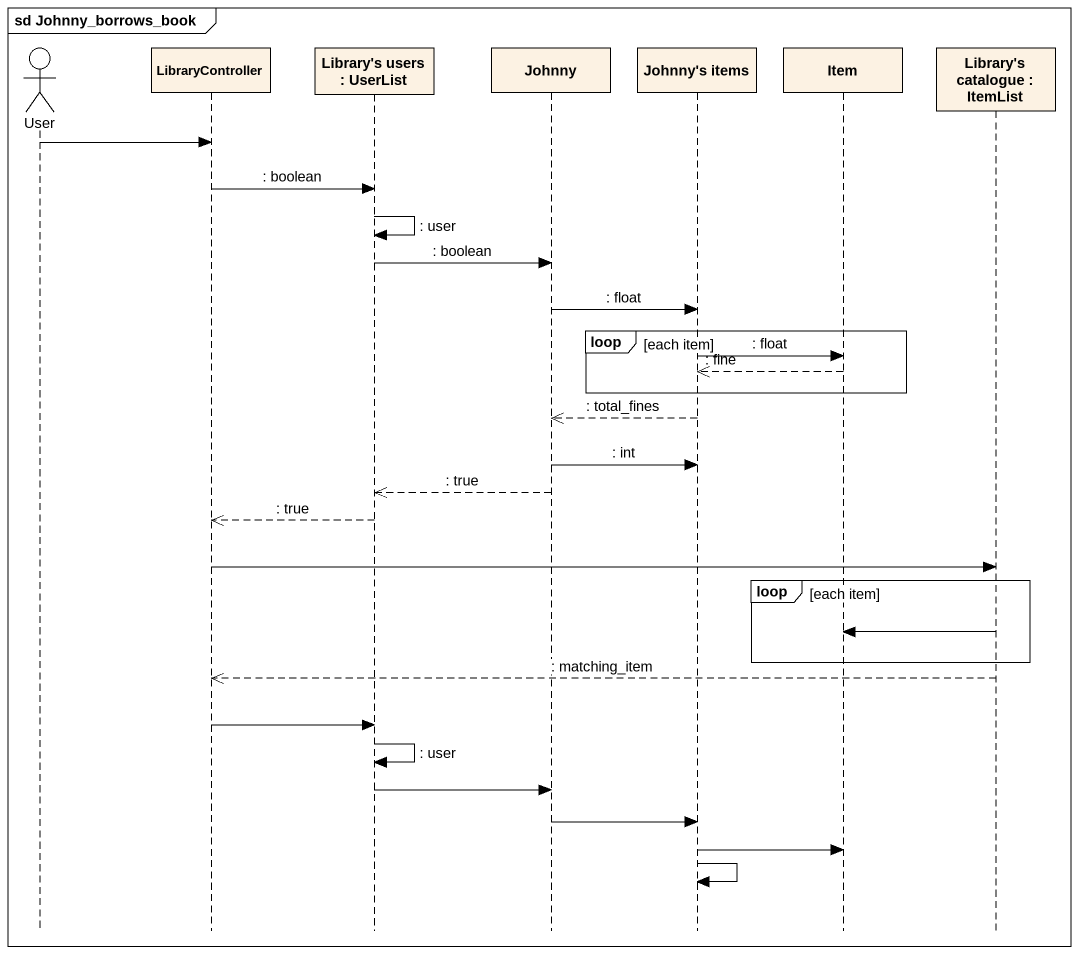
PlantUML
@startuml
mainframe sd Johnny_borrows_book
hide footbox
actor User
participant LibraryController
participant "Library's users : UserList" as Library_s_users
participant Johnny
participant "Johnny's items" as Johnny_s_items
participant Item
participant "Library's catalogue : ItemList" as Library_s_catalogue

User -> LibraryController
LibraryController -> Library_s_users : : boolean
Library_s_users -> Library_s_users : : user
Library_s_users -> Johnny : : boolean
Johnny -> Johnny_s_items : : float
loop each item
  Johnny_s_items -> Item : : float
  Item -->> Johnny_s_items : : fine
end
Johnny_s_items -->> Johnny : : total_fines
Johnny -> Johnny_s_items : : int
Johnny -->> Library_s_users : : true
Library_s_users -->> LibraryController : : true
LibraryController -> Library_s_catalogue
loop each item
  Library_s_catalogue -> Item
end
Library_s_catalogue -->> LibraryController : : matching_item
LibraryController -> Library_s_users
Library_s_users -> Library_s_users : : user
Library_s_users -> Johnny
Johnny -> Johnny_s_items
Johnny_s_items -> Item
Johnny_s_items -> Johnny_s_items
@enduml
